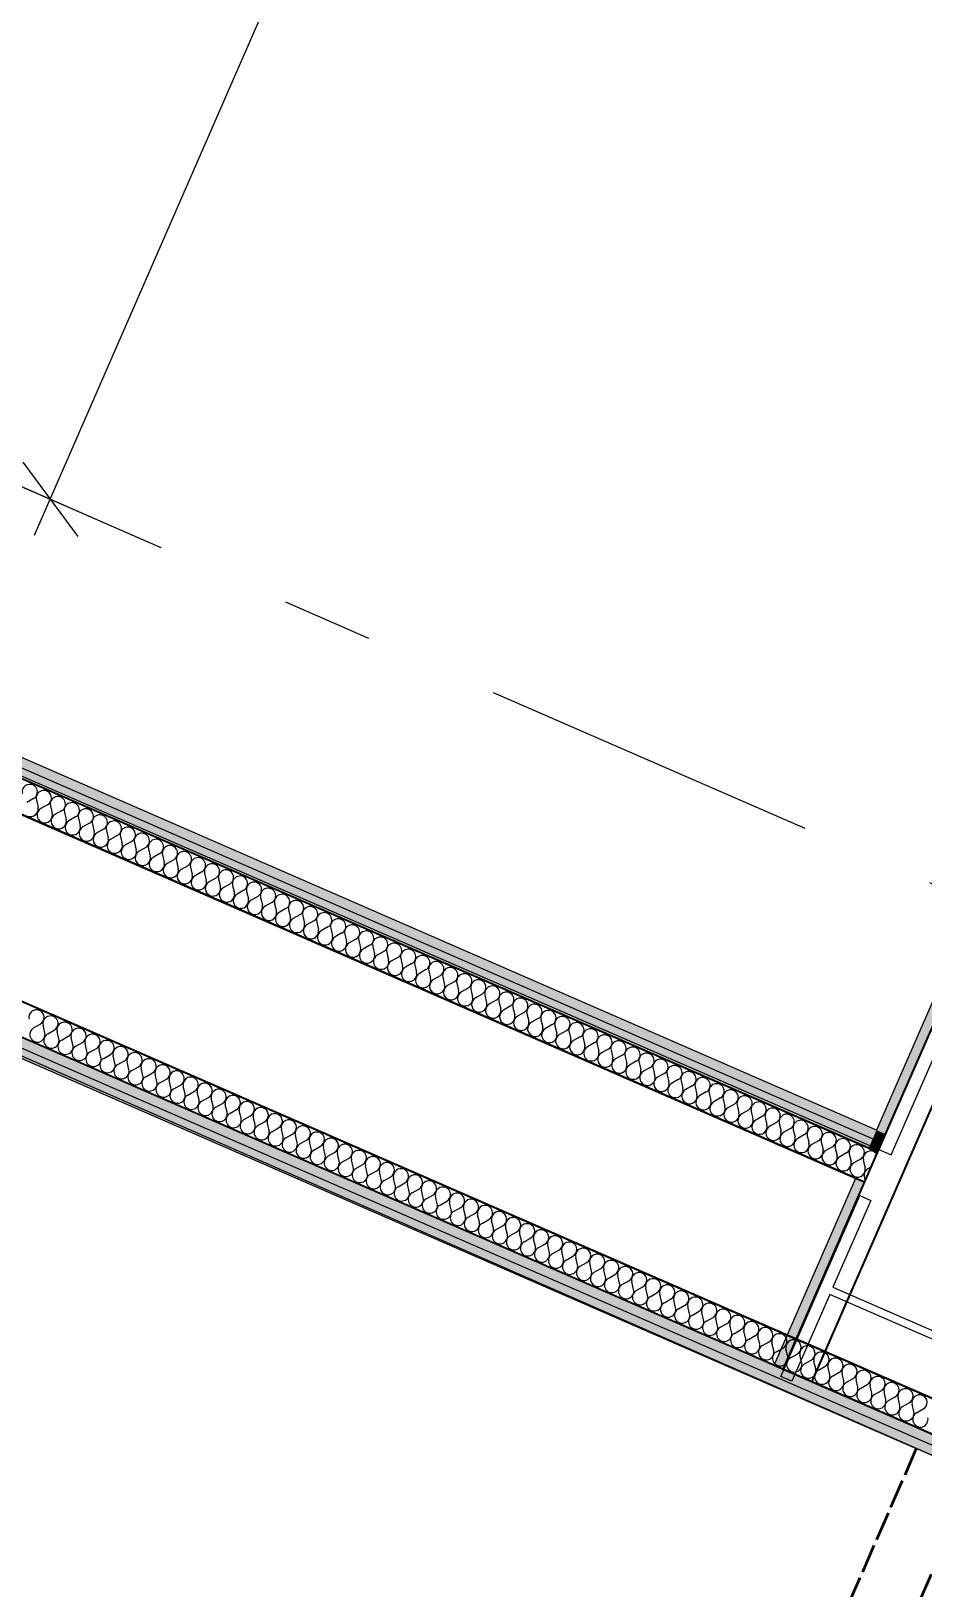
# Model space of a CAD drawing. Header units: millimetres. Extents: x -89663 to 74273, y -103666 to 18539.
# Drawn here: x -40015 to -38626, y -63149 to -60724 of the extents above; entities that cross this region are included whole.
import ezdxf
from ezdxf.enums import TextEntityAlignment as Align

# ---------------------------------------------------------------- set-up
doc = ezdxf.new("R2010")
doc.units = ezdxf.units.MM
doc.header["$MEASUREMENT"] = 0
doc.linetypes.add('Double Dashed', pattern=[1093.611073, 529.166651, -211.666656, 141.111112, -211.666656])
doc.linetypes.add('Hidden Line', pattern=[55, 45, -10])
for name, color, linetype in [('A-25-M_Wall_Int', 7, 'Continuous'), ('COLUMN.IFC Import', 7, 'Continuous'), ('New_A-05-M_Gross_Int_Circulation', 7, 'Continuous'), ('New_A-15-MG_Structural_Grid_Phase_2', 7, 'Continuous'), ('New_A-25-M_Wall_Int', 7, 'Continuous'), ('New_A-95-D_Dim_Grid.Dim', 7, 'Continuous')]:
    doc.layers.add(name, color=color, linetype=linetype)
for name, color, linetype, lineweight in [('A-25-M_Wall_Int_Pen_No__1', 7, 'Continuous', 13), ('A-25-M_Wall_Int_Pen_No__150', 7, 'Continuous', 0), ('A-25-M_Wall_Int_Pen_No__155', 5, 'Continuous', 35), ('COLUMN.IFC Import_Pen_No__2', 8, 'Continuous', 15), ('New_A-25-M_Wall_Int_Pen_No__1', 7, 'Continuous', 13), ('New_A-25-M_Wall_Int_Pen_No__150', 7, 'Continuous', 0), ('New_A-95-D_Dim_Grid.Dim_Pen_No__4', 7, 'Continuous', 20), ('New_ArchiCAD Zone Stamps_Pen_No__6', 7, 'Continuous', 35), ('New_ArchiCAD Zone Stamps_Pen_No__9', 7, 'Continuous', 13)]:
    doc.layers.add(name, color=color, linetype=linetype, lineweight=lineweight)
for name, color, linetype, lineweight, true_color in [('A-25-M_Wall_Int_Pen_No__107', 7, 'Continuous', 15, 0xa6a6a6), ('A-25-M_Wall_Int_Pen_No__81', 7, 'Continuous', 20, 0x6a6a6a), ('New_A-05-M_Gross_Int_Circulation_Pen_No__74', 7, 'Continuous', 20, 0x606060), ('New_A-15-MG_Structural_Grid_Phase_2_Pen_No__222', 7, 'Continuous', 13, 0x65af33), ('New_A-25-M_Wall_Int_Pen_No__107', 7, 'Continuous', 15, 0xa6a6a6), ('New_A-25-M_Wall_Int_Pen_No__81', 7, 'Continuous', 20, 0x6a6a6a)]:
    doc.layers.add(name, color=color, linetype=linetype, lineweight=lineweight, true_color=true_color)
doc.styles.add('GENERATED_STYLE_1', font='')
doc.styles.add('GENERATED_STYLE_3', font='')
doc.styles.add('GENERATED_STYLE_4', font='')
doc.styles.get('GENERATED_STYLE_1').set_extended_font_data('Arial', bold=True)
doc.styles.get('GENERATED_STYLE_3').set_extended_font_data('Arial')
doc.styles.get('GENERATED_STYLE_4').set_extended_font_data('Swis721 BT')
doc.dimstyles.new('GENERATED_STYLE__2', dxfattribs={"dimtxt": 300, "dimasz": 95, "dimexe": 0.18, "dimexo": 0, "dimgap": 0.09, "dimtad": 1, "dimdec": 0, "dimzin": 0, "dimdsep": 46, "dimtxsty": 'GENERATED_STYLE_4', "dimblk": 'ARROWHEAD_2', "dimblk1": 'ARROWHEAD_2', "dimblk2": 'ARROWHEAD_2', "dimcen": 0.09, "dimclrd": 7, "dimclre": 7, "dimclrt": 7, "dimadec": 0, "dimazin": 0, "dimtfac": 1, "dimtdec": 4, "dimtmove": 0, "dimatfit": 3, "dimfxl": 1, "dimtolj": 1, "dimtzin": 0, "dimarcsym": 0})

# ---------------------------------------------------------------- blocks, each defined once
blk = doc.blocks.new('catering seating and servery_INB 0113_1_1', base_point=(-33684.2, -45971.9))
at = {"layer": 'New_A-05-M_Gross_Int_Circulation_Pen_No__74', "linetype": 'Continuous'}
for p, q in [((-38675.3, -62474.9), (-32782.6, -48960.2)), ((-45020.5, -59708.2), (-38675.3, -62474.9))]:
    blk.add_line(p, q, dxfattribs=at)
at = {"layer": 'New_ArchiCAD Zone Stamps_Pen_No__6'}
for tag, height, style, p in [('ROOM_NAME', 250, 'GENERATED_STYLE_1', (-35356, -44046.5)), ('zoneNameLine2', 250, 'GENERATED_STYLE_1', (-35544.4, -44478.6)), ('ROOM_NUMBER', 200, 'GENERATED_STYLE_3', (-35732.8, -44899.3)), ('measuredAreaCode', 200, 'GENERATED_STYLE_3', (-35889.9, -45259.4)), ('DUMMY_649', 200, 'GENERATED_STYLE_3', (-35582.5, -45393.5)), ('DUMMY_650', 200, 'GENERATED_STYLE_3', (-34953.3, -45667.8)), ('DUMMY_651', 133.3, 'GENERATED_STYLE_3', (-34674, -45774.4))]:
    blk.add_attdef(tag, text='', height=height, rotation=336.4404, dxfattribs=dict(at, style=style)).set_placement(p, align=Align.TOP_LEFT)
blk = doc.blocks.new('Stair 07 _INB 0168_3_1', base_point=(-36902.6, -62923.5))
at = {"layer": 'New_A-05-M_Gross_Int_Circulation_Pen_No__74', "linetype": 'Continuous'}
blk.add_line((-38517.5, -62984.3), (-41614.5, -61625.3), dxfattribs=at)
at = {"layer": 'New_ArchiCAD Zone Stamps_Pen_No__9'}
for tag, height, style, p in [('ROOM_NAME', 250, 'GENERATED_STYLE_1', (-37168.1, -61611.3)), ('zoneNameLine2', 250, 'GENERATED_STYLE_1', (-37356.6, -62043.4)), ('ROOM_NUMBER', 200, 'GENERATED_STYLE_3', (-37545, -62464.1)), ('measuredAreaCode', 200, 'GENERATED_STYLE_3', (-37702, -62824.2)), ('DUMMY_649', 200, 'GENERATED_STYLE_3', (-37394.6, -62958.3)), ('DUMMY_650', 200, 'GENERATED_STYLE_3', (-36905.3, -63171.7)), ('DUMMY_651', 133.3, 'GENERATED_STYLE_3', (-36626, -63278.2))]:
    blk.add_attdef(tag, text='', height=height, rotation=336.4404, dxfattribs=dict(at, style=style)).set_placement(p, align=Align.TOP_LEFT)
blk = doc.blocks.new('*X506')
at = {"layer": 'New_A-25-M_Wall_Int_Pen_No__150', "linetype": 'Continuous'}
for p, q in [((-40010.8, -61919.8), (-40021.1, -61925.7)), ((-40006.4, -61921.7), (-40003.7, -61933.3)), ((-39989, -61929.3), (-39999.3, -61935.2)), ((-39984.6, -61931.2), (-39981.9, -61942.8)), ((-39967.1, -61938.8), (-39977.5, -61944.7)), ((-39962.8, -61940.7), (-39960, -61952.3)), ((-39945.3, -61948.4), (-39955.7, -61954.2)), ((-39940.9, -61950.3), (-39938.2, -61961.8)), ((-39923.5, -61957.9), (-39933.8, -61963.7)), ((-39919.1, -61959.8), (-39916.4, -61971.4)), ((-39901.7, -61967.4), (-39912, -61973.3)), ((-39897.3, -61969.3), (-39894.5, -61980.9)), ((-39879.8, -61976.9), (-39890.2, -61982.8)), ((-39875.5, -61978.8), (-39872.7, -61990.4)), ((-39858, -61986.4), (-39868.4, -61992.3)), ((-39853.6, -61988.3), (-39850.9, -61999.9)), ((-39836.2, -61995.9), (-39846.5, -62001.8)), ((-39831.8, -61997.8), (-39829.1, -62009.4)), ((-39814.4, -62005.4), (-39824.7, -62011.3)), ((-39810, -62007.3), (-39807.2, -62018.9)), ((-39792.5, -62015), (-39802.9, -62020.8)), ((-39788.2, -62016.9), (-39785.4, -62028.4)), ((-39770.7, -62024.5), (-39781.1, -62030.4)), ((-39766.3, -62026.4), (-39763.6, -62038)), ((-39748.9, -62034), (-39759.2, -62039.9)), ((-39744.5, -62035.9), (-39741.8, -62047.5)), ((-39727.1, -62043.5), (-39737.4, -62049.4)), ((-39722.7, -62045.4), (-39719.9, -62057)), ((-39705.2, -62053), (-39715.6, -62058.9)), ((-39700.9, -62054.9), (-39698.1, -62066.5)), ((-39683.4, -62062.5), (-39693.8, -62068.4)), ((-39679, -62064.4), (-39676.3, -62076)), ((-39661.6, -62072.1), (-39671.9, -62077.9)), ((-39657.2, -62074), (-39654.5, -62085.5)), ((-39639.8, -62081.6), (-39650.1, -62087.4)), ((-39635.4, -62083.5), (-39632.6, -62095.1)), ((-39617.9, -62091.1), (-39628.3, -62097)), ((-39613.6, -62093), (-39610.8, -62104.6)), ((-39596.1, -62100.6), (-39606.5, -62106.5)), ((-39591.7, -62102.5), (-39589, -62114.1)), ((-39574.3, -62110.1), (-39584.6, -62116)), ((-39569.9, -62112), (-39567.2, -62123.6)), ((-39552.4, -62119.6), (-39562.8, -62125.5)), ((-39548.1, -62121.5), (-39545.3, -62133.1)), ((-39530.6, -62129.1), (-39541, -62135)), ((-39526.3, -62131), (-39523.5, -62142.6)), ((-39508.8, -62138.7), (-39519.2, -62144.5)), ((-39504.4, -62140.6), (-39501.7, -62152.1)), ((-39487, -62148.2), (-39497.3, -62154.1)), ((-39482.6, -62150.1), (-39479.9, -62161.7)), ((-39465.1, -62157.7), (-39475.5, -62163.6)), ((-39460.8, -62159.6), (-39458, -62171.2)), ((-39443.3, -62167.2), (-39453.7, -62173.1)), ((-39439, -62169.1), (-39436.2, -62180.7)), ((-39421.5, -62176.7), (-39431.8, -62182.6)), ((-39417.1, -62178.6), (-39414.4, -62190.2)), ((-39399.7, -62186.2), (-39410, -62192.1)), ((-39395.3, -62188.1), (-39392.6, -62199.7)), ((-39377.8, -62195.8), (-39388.2, -62201.6)), ((-39373.5, -62197.7), (-39370.7, -62209.2)), ((-39356, -62205.3), (-39366.4, -62211.1)), ((-39351.7, -62207.2), (-39348.9, -62218.8)), ((-39334.2, -62214.8), (-39344.5, -62220.7)), ((-39329.8, -62216.7), (-39327.1, -62228.3)), ((-39312.4, -62224.3), (-39322.7, -62230.2)), ((-39308, -62226.2), (-39305.3, -62237.8)), ((-39290.5, -62233.8), (-39300.9, -62239.7)), ((-39286.2, -62235.7), (-39283.4, -62247.3)), ((-39268.7, -62243.3), (-39279.1, -62249.2)), ((-39264.4, -62245.2), (-39261.6, -62256.8)), ((-39246.9, -62252.8), (-39257.2, -62258.7)), ((-39242.5, -62254.7), (-39239.8, -62266.3)), ((-39225.1, -62262.4), (-39235.4, -62268.2)), ((-39220.7, -62264.3), (-39218, -62275.8)), ((-39203.2, -62271.9), (-39213.6, -62277.7)), ((-39198.9, -62273.8), (-39196.1, -62285.4)), ((-39181.4, -62281.4), (-39191.8, -62287.3)), ((-39177, -62283.3), (-39174.3, -62294.9)), ((-39159.6, -62290.9), (-39169.9, -62296.8)), ((-39155.2, -62292.8), (-39152.5, -62304.4)), ((-39137.8, -62300.4), (-39148.1, -62306.3)), ((-39133.4, -62302.3), (-39130.7, -62313.9)), ((-39115.9, -62309.9), (-39126.3, -62315.8)), ((-39111.6, -62311.8), (-39108.8, -62323.4)), ((-39094.1, -62319.5), (-39104.5, -62325.3)), ((-39089.7, -62321.4), (-39087, -62332.9)), ((-39072.3, -62329), (-39082.6, -62334.8)), ((-39067.9, -62330.9), (-39065.2, -62342.5)), ((-39050.5, -62338.5), (-39060.8, -62344.4)), ((-39046.1, -62340.4), (-39043.4, -62352)), ((-39028.6, -62348), (-39039, -62353.9)), ((-39024.3, -62349.9), (-39021.5, -62361.5)), ((-39006.8, -62357.5), (-39017.2, -62363.4)), ((-39002.4, -62359.4), (-38999.7, -62371)), ((-38985, -62367), (-38995.3, -62372.9)), ((-38980.6, -62368.9), (-38977.9, -62380.5)), ((-38963.2, -62376.5), (-38973.5, -62382.4)), ((-38958.8, -62378.4), (-38956.1, -62390)), ((-38941.3, -62386.1), (-38951.7, -62391.9)), ((-38937, -62388), (-38934.2, -62399.5)), ((-38919.5, -62395.6), (-38929.9, -62401.4)), ((-38915.1, -62397.5), (-38912.4, -62409.1)), ((-38897.7, -62405.1), (-38908, -62411)), ((-38893.3, -62407), (-38890.6, -62418.6)), ((-38875.9, -62414.6), (-38886.2, -62420.5)), ((-38871.5, -62416.5), (-38868.8, -62428.1)), ((-38854, -62424.1), (-38864.4, -62430)), ((-38849.7, -62426), (-38846.9, -62437.6)), ((-38832.2, -62433.6), (-38842.6, -62439.5)), ((-38827.8, -62435.5), (-38825.1, -62447.1)), ((-38810.4, -62443.1), (-38820.7, -62449)), ((-38806, -62445.1), (-38803.3, -62456.6)), ((-38788.6, -62452.7), (-38798.9, -62458.5)), ((-38784.2, -62454.6), (-38781.4, -62466.2)), ((-38766.7, -62462.2), (-38777.1, -62468.1)), ((-38762.4, -62464.1), (-38759.6, -62475.7)), ((-38744.9, -62471.7), (-38755.3, -62477.6)), ((-38740.5, -62473.6), (-38737.8, -62485.2)), ((-38723.1, -62481.2), (-38733.4, -62487.1)), ((-38718.7, -62483.1), (-38718.7, -62483.2))]:
    blk.add_line(p, q, dxfattribs=at)
for centre, start, end in [((-40016.7, -61909.5), 299.5743, 193.3141), ((-39994.8, -61919), 299.5743, 193.3141), ((-39973, -61928.5), 299.5743, 193.3141), ((-39951.2, -61938), 299.5743, 193.3141), ((-40015.3, -61936), 246.4442, 13.3141), ((-39993.4, -61945.6), 119.5743, 246.4442), ((-39993.4, -61945.6), 246.4442, 13.3141), ((-39971.6, -61955.1), 119.5743, 246.4442), ((-39971.6, -61955.1), 246.4442, 13.3141), ((-39929.4, -61947.5), 299.5743, 193.3141), ((-39907.5, -61957), 299.5743, 193.3141), ((-39949.8, -61964.6), 119.5743, 246.4442), ((-39949.8, -61964.6), 246.4442, 13.3141), ((-39928, -61974.1), 119.5743, 246.4442), ((-39928, -61974.1), 246.4442, 13.3141), ((-39906.1, -61983.6), 119.5743, 246.4442), ((-39885.7, -61966.5), 299.5743, 193.3141), ((-39863.9, -61976.1), 299.5743, 193.3141), ((-39842.1, -61985.6), 299.5743, 193.3141), ((-39906.1, -61983.6), 246.4442, 13.3141), ((-39884.3, -61993.1), 119.5743, 246.4442), ((-39884.3, -61993.1), 246.4442, 13.3141), ((-39862.5, -62002.6), 119.5743, 246.4442), ((-39862.5, -62002.6), 246.4442, 13.3141), ((-39820.2, -61995.1), 299.5743, 193.3141), ((-39798.4, -62004.6), 299.5743, 193.3141), ((-39840.7, -62012.2), 119.5743, 246.4442), ((-39840.7, -62012.2), 246.4442, 13.3141), ((-39818.8, -62021.7), 119.5743, 246.4442), ((-39818.8, -62021.7), 246.4442, 13.3141), ((-39797, -62031.2), 119.5743, 246.4442), ((-39776.6, -62014.1), 299.5743, 193.3141), ((-39754.8, -62023.6), 299.5743, 193.3141), ((-39732.9, -62033.2), 299.5743, 193.3141), ((-39797, -62031.2), 246.4442, 13.3141), ((-39775.2, -62040.7), 119.5743, 246.4442), ((-39775.2, -62040.7), 246.4442, 13.3141), ((-39753.4, -62050.2), 119.5743, 246.4442), ((-39753.4, -62050.2), 246.4442, 13.3141), ((-39731.5, -62059.7), 119.5743, 246.4442), ((-39711.1, -62042.7), 299.5743, 193.3141), ((-39689.3, -62052.2), 299.5743, 193.3141), ((-39731.5, -62059.7), 246.4442, 13.3141), ((-39709.7, -62069.3), 119.5743, 246.4442), ((-39709.7, -62069.3), 246.4442, 13.3141), ((-39687.9, -62078.8), 119.5743, 246.4442), ((-39667.5, -62061.7), 299.5743, 193.3141), ((-39645.6, -62071.2), 299.5743, 193.3141), ((-39623.8, -62080.7), 299.5743, 193.3141), ((-39687.9, -62078.8), 246.4442, 13.3141), ((-39666.1, -62088.3), 119.5743, 246.4442), ((-39666.1, -62088.3), 246.4442, 13.3141), ((-39644.2, -62097.8), 119.5743, 246.4442), ((-39644.2, -62097.8), 246.4442, 13.3141), ((-39622.4, -62107.3), 119.5743, 246.4442), ((-39602, -62090.2), 299.5743, 193.3141), ((-39580.1, -62099.8), 299.5743, 193.3141), ((-39558.3, -62109.3), 299.5743, 193.3141), ((-39622.4, -62107.3), 246.4442, 13.3141), ((-39600.6, -62116.8), 119.5743, 246.4442), ((-39600.6, -62116.8), 246.4442, 13.3141), ((-39578.8, -62126.3), 119.5743, 246.4442), ((-39536.5, -62118.8), 299.5743, 193.3141), ((-39514.7, -62128.3), 299.5743, 193.3141), ((-39578.8, -62126.3), 246.4442, 13.3141), ((-39556.9, -62135.9), 119.5743, 246.4442), ((-39556.9, -62135.9), 246.4442, 13.3141), ((-39535.1, -62145.4), 119.5743, 246.4442), ((-39535.1, -62145.4), 246.4442, 13.3141), ((-39513.3, -62154.9), 119.5743, 246.4442), ((-39492.8, -62137.8), 299.5743, 193.3141), ((-39471, -62147.3), 299.5743, 193.3141), ((-39449.2, -62156.9), 299.5743, 193.3141), ((-39513.3, -62154.9), 246.4442, 13.3141), ((-39491.5, -62164.4), 119.5743, 246.4442), ((-39491.5, -62164.4), 246.4442, 13.3141), ((-39469.6, -62173.9), 119.5743, 246.4442), ((-39427.4, -62166.4), 299.5743, 193.3141), ((-39405.5, -62175.9), 299.5743, 193.3141), ((-39469.6, -62173.9), 246.4442, 13.3141), ((-39447.8, -62183.4), 119.5743, 246.4442), ((-39447.8, -62183.4), 246.4442, 13.3141), ((-39426, -62193), 119.5743, 246.4442), ((-39426, -62193), 246.4442, 13.3141), ((-39404.1, -62202.5), 119.5743, 246.4442), ((-39383.7, -62185.4), 299.5743, 193.3141), ((-39361.9, -62194.9), 299.5743, 193.3141), ((-39340.1, -62204.4), 299.5743, 193.3141), ((-39404.1, -62202.5), 246.4442, 13.3141), ((-39382.3, -62212), 119.5743, 246.4442), ((-39382.3, -62212), 246.4442, 13.3141), ((-39360.5, -62221.5), 119.5743, 246.4442), ((-39360.5, -62221.5), 246.4442, 13.3141), ((-39318.2, -62213.9), 299.5743, 193.3141), ((-39296.4, -62223.5), 299.5743, 193.3141), ((-39338.7, -62231), 119.5743, 246.4442), ((-39338.7, -62231), 246.4442, 13.3141), ((-39316.8, -62240.5), 119.5743, 246.4442), ((-39316.8, -62240.5), 246.4442, 13.3141), ((-39295, -62250), 119.5743, 246.4442), ((-39274.6, -62233), 299.5743, 193.3141), ((-39252.8, -62242.5), 299.5743, 193.3141), ((-39230.9, -62252), 299.5743, 193.3141), ((-39295, -62250), 246.4442, 13.3141), ((-39273.2, -62259.6), 119.5743, 246.4442), ((-39273.2, -62259.6), 246.4442, 13.3141), ((-39251.4, -62269.1), 119.5743, 246.4442), ((-39251.4, -62269.1), 246.4442, 13.3141), ((-39209.1, -62261.5), 299.5743, 193.3141), ((-39187.3, -62271), 299.5743, 193.3141), ((-39229.5, -62278.6), 119.5743, 246.4442), ((-39229.5, -62278.6), 246.4442, 13.3141), ((-39207.7, -62288.1), 119.5743, 246.4442), ((-39207.7, -62288.1), 246.4442, 13.3141), ((-39185.9, -62297.6), 119.5743, 246.4442), ((-39165.5, -62280.6), 299.5743, 193.3141), ((-39143.6, -62290.1), 299.5743, 193.3141), ((-39121.8, -62299.6), 299.5743, 193.3141), ((-39185.9, -62297.6), 246.4442, 13.3141), ((-39164.1, -62307.1), 119.5743, 246.4442), ((-39164.1, -62307.1), 246.4442, 13.3141), ((-39142.2, -62316.6), 119.5743, 246.4442), ((-39142.2, -62316.6), 246.4442, 13.3141), ((-39120.4, -62326.2), 119.5743, 246.4442), ((-39100, -62309.1), 299.5743, 193.3141), ((-39078.2, -62318.6), 299.5743, 193.3141), ((-39056.3, -62328.1), 299.5743, 193.3141), ((-39120.4, -62326.2), 246.4442, 13.3141), ((-39098.6, -62335.7), 119.5743, 246.4442), ((-39098.6, -62335.7), 246.4442, 13.3141), ((-39076.8, -62345.2), 119.5743, 246.4442), ((-39034.5, -62337.6), 299.5743, 193.3141), ((-39012.7, -62347.2), 299.5743, 193.3141), ((-39076.8, -62345.2), 246.4442, 13.3141), ((-39054.9, -62354.7), 119.5743, 246.4442), ((-39054.9, -62354.7), 246.4442, 13.3141), ((-39033.1, -62364.2), 119.5743, 246.4442), ((-39033.1, -62364.2), 246.4442, 13.3141), ((-39011.3, -62373.7), 119.5743, 246.4442), ((-38990.9, -62356.7), 299.5743, 193.3141), ((-38969, -62366.2), 299.5743, 193.3141), ((-38947.2, -62375.7), 299.5743, 193.3141), ((-39011.3, -62373.7), 246.4442, 13.3141), ((-38989.5, -62383.3), 119.5743, 246.4442), ((-38989.5, -62383.3), 246.4442, 13.3141), ((-38967.6, -62392.8), 119.5743, 246.4442), ((-38925.4, -62385.2), 299.5743, 193.3141), ((-38903.6, -62394.7), 299.5743, 193.3141), ((-38967.6, -62392.8), 246.4442, 13.3141), ((-38945.8, -62402.3), 119.5743, 246.4442), ((-38945.8, -62402.3), 246.4442, 13.3141), ((-38924, -62411.8), 119.5743, 246.4442), ((-38924, -62411.8), 246.4442, 13.3141), ((-38902.2, -62421.3), 119.5743, 246.4442), ((-38881.7, -62404.2), 299.5743, 193.3141), ((-38859.9, -62413.8), 299.5743, 193.3141), ((-38838.1, -62423.3), 299.5743, 193.3141), ((-38902.2, -62421.3), 246.4442, 13.3141), ((-38880.3, -62430.8), 119.5743, 246.4442), ((-38880.3, -62430.8), 246.4442, 13.3141), ((-38858.5, -62440.3), 119.5743, 246.4442), ((-38858.5, -62440.3), 246.4442, 13.3141), ((-38816.3, -62432.8), 299.5743, 193.3141), ((-38794.4, -62442.3), 299.5743, 193.3141), ((-38836.7, -62449.9), 119.5743, 246.4442), ((-38836.7, -62449.9), 246.4442, 13.3141), ((-38814.9, -62459.4), 119.5743, 246.4442), ((-38814.9, -62459.4), 246.4442, 13.3141), ((-38793, -62468.9), 119.5743, 246.4442), ((-38772.6, -62451.8), 299.5743, 193.3141), ((-38750.8, -62461.3), 299.5743, 193.3141), ((-38729, -62470.9), 299.5743, 193.3141), ((-38793, -62468.9), 246.4442, 13.3141), ((-38771.2, -62478.4), 119.5743, 246.4442), ((-38771.2, -62478.4), 246.4442, 13.3141), ((-38749.4, -62487.9), 119.5743, 246.4442), ((-38749.4, -62487.9), 246.4442, 13.3141), ((-38707.1, -62480.4), 119.3723, 193.3141), ((-38727.6, -62497.4), 119.5743, 246.4442), ((-38727.6, -62497.4), 246.4442, 258.0914)]:
    blk.add_arc(centre, 11.9, start, end, dxfattribs=at)
blk = doc.blocks.new('Wall_114_1', base_point=(-38372.8, -62578))
at = {"layer": 'New_A-25-M_Wall_Int_Pen_No__107', "linetype": 'Continuous'}
for points in [[(-42467, -60825.8), (-38710.2, -62463.7), (-38704.2, -62449.9), (-42461, -60812)], [(-42455.1, -60798.3), (-42461, -60812), (-38704.2, -62449.9), (-38698.2, -62436.2)]]:
    blk.add_hatch(color=256, dxfattribs=at).paths.add_polyline_path(points)
at = {"layer": 'New_A-25-M_Wall_Int_Pen_No__81', "linetype": 'Continuous', "lineweight": 0, "true_color": 0x353535}
for points in [[(-42467.4, -60826.7), (-38710.6, -62464.6), (-38710.2, -62463.7), (-42467, -60825.8)], [(-42487.4, -60872.5), (-42487.8, -60873.4), (-38731, -62511.3), (-38730.6, -62510.4)]]:
    blk.add_hatch(color=250, dxfattribs=at).paths.add_polyline_path(points)
at = {"layer": 'New_A-25-M_Wall_Int_Pen_No__1', "linetype": 'Continuous'}
for p, q in [((-38704.2, -62449.9), (-42461, -60812)), ((-38710.6, -62464.6), (-42467.4, -60826.7)), ((-38710.2, -62463.7), (-42467, -60825.8)), ((-38730.6, -62510.4), (-42487.4, -60872.5))]:
    blk.add_line(p, q, dxfattribs=at)
at = {"layer": 'New_A-25-M_Wall_Int_Pen_No__1', "linetype": 'Continuous', "flags": 128}
for points in [[(-38698.2, -62436.2), (-42455.1, -60798.3)], [(-42487.8, -60873.4), (-38731, -62511.3)]]:
    blk.add_lwpolyline(points, dxfattribs=at)
at = {"layer": 'New_A-25-M_Wall_Int', "color": 250, "lineweight": 50, "true_color": 0x2a2a2a}
blk.add_blockref('*X506', (0, 0), dxfattribs=at)
blk = doc.blocks.new('*X609')
at = {"layer": 'A-25-M_Wall_Int_Pen_No__150', "linetype": 'Continuous'}
for p, q in [((-40010.7, -62276.9), (-40000.3, -62271)), ((-39993.2, -62284.5), (-39995.9, -62272.9)), ((-39988.8, -62286.4), (-39978.5, -62280.5)), ((-39971.4, -62294), (-39974.1, -62282.4)), ((-39967, -62295.9), (-39956.7, -62290)), ((-39949.5, -62303.5), (-39952.3, -62291.9)), ((-39945.2, -62305.4), (-39934.8, -62299.5)), ((-39927.7, -62313), (-39930.5, -62301.4)), ((-39923.4, -62314.9), (-39913, -62309.1)), ((-39905.9, -62322.6), (-39908.6, -62311)), ((-39901.5, -62324.5), (-39891.2, -62318.6)), ((-39884.1, -62332.1), (-39886.8, -62320.5)), ((-39879.7, -62334), (-39869.4, -62328.1)), ((-39862.2, -62341.6), (-39865, -62330)), ((-39857.9, -62343.5), (-39847.5, -62337.6)), ((-39840.4, -62351.1), (-39843.2, -62339.5)), ((-39836.1, -62353), (-39825.7, -62347.1)), ((-39818.6, -62360.6), (-39821.3, -62349)), ((-39814.2, -62362.5), (-39803.9, -62356.6)), ((-39796.8, -62370.1), (-39799.5, -62358.5)), ((-39792.4, -62372), (-39782.1, -62366.2)), ((-39774.9, -62379.7), (-39777.7, -62368.1)), ((-39770.6, -62381.6), (-39760.2, -62375.7)), ((-39753.1, -62389.2), (-39755.9, -62377.6)), ((-39748.8, -62391.1), (-39738.4, -62385.2)), ((-39731.3, -62398.7), (-39734, -62387.1)), ((-39726.9, -62400.6), (-39716.6, -62394.7)), ((-39709.5, -62408.2), (-39712.2, -62396.6)), ((-39705.1, -62410.1), (-39694.8, -62404.2)), ((-39687.6, -62417.7), (-39690.4, -62406.1)), ((-39683.3, -62419.6), (-39672.9, -62413.7)), ((-39665.8, -62427.2), (-39668.6, -62415.7)), ((-39661.5, -62429.1), (-39651.1, -62423.3)), ((-39644, -62436.8), (-39646.7, -62425.2)), ((-39639.6, -62438.7), (-39629.3, -62432.8)), ((-39622.2, -62446.3), (-39624.9, -62434.7)), ((-39617.8, -62448.2), (-39607.5, -62442.3)), ((-39600.3, -62455.8), (-39603.1, -62444.2)), ((-39596, -62457.7), (-39585.6, -62451.8)), ((-39578.5, -62465.3), (-39581.3, -62453.7)), ((-39574.2, -62467.2), (-39563.8, -62461.3)), ((-39556.7, -62474.8), (-39559.4, -62463.2)), ((-39552.3, -62476.7), (-39542, -62470.8)), ((-39534.9, -62484.3), (-39537.6, -62472.8)), ((-39530.5, -62486.2), (-39520.2, -62480.4)), ((-39513, -62493.9), (-39515.8, -62482.3)), ((-39508.7, -62495.8), (-39498.3, -62489.9)), ((-39491.2, -62503.4), (-39494, -62491.8)), ((-39486.9, -62505.3), (-39476.5, -62499.4)), ((-39469.4, -62512.9), (-39472.1, -62501.3)), ((-39465, -62514.8), (-39454.7, -62508.9)), ((-39447.6, -62522.4), (-39450.3, -62510.8)), ((-39443.2, -62524.3), (-39432.9, -62518.4)), ((-39425.7, -62531.9), (-39428.5, -62520.3)), ((-39421.4, -62533.8), (-39411, -62527.9)), ((-39403.9, -62541.4), (-39406.7, -62529.9)), ((-39399.6, -62543.3), (-39389.2, -62537.5)), ((-39382.1, -62551), (-39384.8, -62539.4)), ((-39377.7, -62552.9), (-39367.4, -62547)), ((-39360.3, -62560.5), (-39363, -62548.9)), ((-39355.9, -62562.4), (-39345.6, -62556.5)), ((-39338.4, -62570), (-39341.2, -62558.4)), ((-39334.1, -62571.9), (-39323.7, -62566)), ((-39316.6, -62579.5), (-39319.4, -62567.9)), ((-39312.3, -62581.4), (-39301.9, -62575.5)), ((-39294.8, -62589), (-39297.5, -62577.4)), ((-39290.4, -62590.9), (-39280.1, -62585)), ((-39273, -62598.5), (-39275.7, -62587)), ((-39268.6, -62600.4), (-39258.3, -62594.6)), ((-39251.1, -62608.1), (-39253.9, -62596.5)), ((-39246.8, -62610), (-39236.4, -62604.1)), ((-39229.3, -62617.6), (-39232.1, -62606)), ((-39225, -62619.5), (-39214.6, -62613.6)), ((-39207.5, -62627.1), (-39210.2, -62615.5)), ((-39203.1, -62629), (-39192.8, -62623.1)), ((-39185.7, -62636.6), (-39188.4, -62625)), ((-39181.3, -62638.5), (-39171, -62632.6)), ((-39163.8, -62646.1), (-39166.6, -62634.5)), ((-39159.5, -62648), (-39149.1, -62642.1)), ((-39142, -62655.6), (-39144.8, -62644.1)), ((-39137.7, -62657.5), (-39127.3, -62651.7)), ((-39120.2, -62665.2), (-39122.9, -62653.6)), ((-39115.8, -62667.1), (-39105.5, -62661.2)), ((-39098.4, -62674.7), (-39101.1, -62663.1)), ((-39094, -62676.6), (-39083.7, -62670.7)), ((-39076.5, -62684.2), (-39079.3, -62672.6)), ((-39072.2, -62686.1), (-39061.8, -62680.2)), ((-39054.7, -62693.7), (-39057.5, -62682.1)), ((-39050.4, -62695.6), (-39040, -62689.7)), ((-39032.9, -62703.2), (-39035.6, -62691.6)), ((-39028.5, -62705.1), (-39018.2, -62699.2)), ((-39011.1, -62712.7), (-39013.8, -62701.2)), ((-39006.7, -62714.6), (-38996.4, -62708.8)), ((-38989.2, -62722.3), (-38992, -62710.7)), ((-38984.9, -62724.2), (-38974.5, -62718.3)), ((-38967.4, -62731.8), (-38970.2, -62720.2)), ((-38963.1, -62733.7), (-38952.7, -62727.8)), ((-38945.6, -62741.3), (-38948.3, -62729.7)), ((-38941.2, -62743.2), (-38930.9, -62737.3)), ((-38923.8, -62750.8), (-38926.5, -62739.2)), ((-38919.4, -62752.7), (-38909.1, -62746.8)), ((-38902, -62760.3), (-38904.7, -62748.7)), ((-38897.6, -62762.2), (-38887.2, -62756.3)), ((-38880.1, -62769.8), (-38882.9, -62758.3)), ((-38875.8, -62771.7), (-38865.4, -62765.9)), ((-38858.3, -62779.4), (-38861, -62767.8)), ((-38853.9, -62781.3), (-38843.6, -62775.4)), ((-38836.5, -62788.9), (-38839.2, -62777.3)), ((-38832.1, -62790.8), (-38821.8, -62784.9)), ((-38814.7, -62798.4), (-38817.4, -62786.8)), ((-38810.3, -62800.3), (-38799.9, -62794.4)), ((-38792.8, -62807.9), (-38795.6, -62796.3)), ((-38788.5, -62809.8), (-38778.1, -62803.9)), ((-38771, -62817.4), (-38773.7, -62805.8)), ((-38766.6, -62819.3), (-38756.3, -62813.4)), ((-38749.2, -62826.9), (-38751.9, -62815.4)), ((-38744.8, -62828.8), (-38734.5, -62823)), ((-38727.4, -62836.5), (-38730.1, -62824.9)), ((-38723, -62838.4), (-38712.6, -62832.5)), ((-38705.5, -62846), (-38708.3, -62834.4)), ((-38701.2, -62847.9), (-38690.8, -62842)), ((-38683.7, -62855.5), (-38686.4, -62843.9)), ((-38679.3, -62857.4), (-38669, -62851.5)), ((-38661.9, -62865), (-38664.6, -62853.4)), ((-38657.5, -62866.9), (-38647.2, -62861)), ((-38640.1, -62874.5), (-38642.8, -62862.9)), ((-38635.7, -62876.4), (-38625.3, -62870.5))]:
    blk.add_line(p, q, dxfattribs=at)
for centre, start, end in [((-40006.2, -62260.6), 66.4404, 193.3103), ((-40006.2, -62260.6), 299.5705, 66.4404), ((-39984.4, -62270.2), 66.4404, 193.3103), ((-39984.4, -62270.2), 299.5705, 66.4404), ((-39962.5, -62279.7), 66.4404, 193.3103), ((-40004.8, -62287.2), 119.5705, 13.3103), ((-39983, -62296.7), 119.5705, 13.3103), ((-39962.5, -62279.7), 299.5705, 66.4404), ((-39940.7, -62289.2), 66.4404, 193.3103), ((-39940.7, -62289.2), 299.5705, 66.4404), ((-39918.9, -62298.7), 66.4404, 193.3103), ((-39918.9, -62298.7), 299.5705, 66.4404), ((-39961.1, -62306.3), 119.5705, 13.3103), ((-39939.3, -62315.8), 119.5705, 13.3103), ((-39917.5, -62325.3), 119.5705, 13.3103), ((-39897.1, -62308.2), 66.4404, 193.3103), ((-39897.1, -62308.2), 299.5705, 66.4404), ((-39875.2, -62317.7), 66.4404, 193.3103), ((-39875.2, -62317.7), 299.5705, 66.4404), ((-39853.4, -62327.3), 66.4404, 193.3103), ((-39853.4, -62327.3), 299.5705, 66.4404), ((-39895.7, -62334.8), 119.5705, 13.3103), ((-39873.8, -62344.3), 119.5705, 13.3103), ((-39831.6, -62336.8), 66.4404, 193.3103), ((-39831.6, -62336.8), 299.5705, 66.4404), ((-39809.8, -62346.3), 66.4404, 193.3103), ((-39809.8, -62346.3), 299.5705, 66.4404), ((-39852, -62353.8), 119.5705, 13.3103), ((-39830.2, -62363.4), 119.5705, 13.3103), ((-39808.4, -62372.9), 119.5705, 13.3103), ((-39787.9, -62355.8), 66.4404, 193.3103), ((-39787.9, -62355.8), 299.5705, 66.4404), ((-39766.1, -62365.3), 66.4404, 193.3103), ((-39766.1, -62365.3), 299.5705, 66.4404), ((-39744.3, -62374.8), 66.4404, 193.3103), ((-39744.3, -62374.8), 299.5705, 66.4404), ((-39786.5, -62382.4), 119.5705, 13.3103), ((-39764.7, -62391.9), 119.5705, 13.3103), ((-39722.5, -62384.4), 66.4404, 193.3103), ((-39722.5, -62384.4), 299.5705, 66.4404), ((-39700.6, -62393.9), 66.4404, 193.3103), ((-39700.6, -62393.9), 299.5705, 66.4404), ((-39742.9, -62401.4), 119.5705, 13.3103), ((-39721.1, -62410.9), 119.5705, 13.3103), ((-39699.2, -62420.5), 119.5705, 13.3103), ((-39678.8, -62403.4), 66.4404, 193.3103), ((-39678.8, -62403.4), 299.5705, 66.4404), ((-39657, -62412.9), 66.4404, 193.3103), ((-39657, -62412.9), 299.5705, 66.4404), ((-39635.2, -62422.4), 66.4404, 193.3103), ((-39635.2, -62422.4), 299.5705, 66.4404), ((-39677.4, -62430), 119.5705, 13.3103), ((-39655.6, -62439.5), 119.5705, 13.3103), ((-39613.3, -62431.9), 66.4404, 193.3103), ((-39613.3, -62431.9), 299.5705, 66.4404), ((-39591.5, -62441.5), 66.4404, 193.3103), ((-39591.5, -62441.5), 299.5705, 66.4404), ((-39633.8, -62449), 119.5705, 13.3103), ((-39611.9, -62458.5), 119.5705, 13.3103), ((-39590.1, -62468), 119.5705, 13.3103), ((-39569.7, -62451), 66.4404, 193.3103), ((-39569.7, -62451), 299.5705, 66.4404), ((-39547.9, -62460.5), 66.4404, 193.3103), ((-39547.9, -62460.5), 299.5705, 66.4404), ((-39526, -62470), 66.4404, 193.3103), ((-39526, -62470), 299.5705, 66.4404), ((-39568.3, -62477.6), 119.5705, 13.3103), ((-39546.5, -62487.1), 119.5705, 13.3103), ((-39504.2, -62479.5), 66.4404, 193.3103), ((-39504.2, -62479.5), 299.5705, 66.4404), ((-39482.4, -62489), 66.4404, 193.3103), ((-39482.4, -62489), 299.5705, 66.4404), ((-39524.6, -62496.6), 119.5705, 13.3103), ((-39502.8, -62506.1), 119.5705, 13.3103), ((-39481, -62515.6), 119.5705, 13.3103), ((-39460.6, -62498.6), 66.4404, 193.3103), ((-39460.6, -62498.6), 299.5705, 66.4404), ((-39438.7, -62508.1), 66.4404, 193.3103), ((-39438.7, -62508.1), 299.5705, 66.4404), ((-39416.9, -62517.6), 66.4404, 193.3103), ((-39416.9, -62517.6), 299.5705, 66.4404), ((-39459.2, -62525.1), 119.5705, 13.3103), ((-39437.3, -62534.7), 119.5705, 13.3103), ((-39415.5, -62544.2), 119.5705, 13.3103), ((-39395.1, -62527.1), 66.4404, 193.3103), ((-39395.1, -62527.1), 299.5705, 66.4404), ((-39373.3, -62536.6), 66.4404, 193.3103), ((-39373.3, -62536.6), 299.5705, 66.4404), ((-39351.4, -62546.1), 66.4404, 193.3103), ((-39393.7, -62553.7), 119.5705, 13.3103), ((-39371.9, -62563.2), 119.5705, 13.3103), ((-39351.4, -62546.1), 299.5705, 66.4404), ((-39329.6, -62555.7), 66.4404, 193.3103), ((-39329.6, -62555.7), 299.5705, 66.4404), ((-39307.8, -62565.2), 66.4404, 193.3103), ((-39307.8, -62565.2), 299.5705, 66.4404), ((-39350, -62572.7), 119.5705, 13.3103), ((-39328.2, -62582.2), 119.5705, 13.3103), ((-39306.4, -62591.8), 119.5705, 13.3103), ((-39286, -62574.7), 66.4404, 193.3103), ((-39286, -62574.7), 299.5705, 66.4404), ((-39264.1, -62584.2), 66.4404, 193.3103), ((-39264.1, -62584.2), 299.5705, 66.4404), ((-39242.3, -62593.7), 66.4404, 193.3103), ((-39242.3, -62593.7), 299.5705, 66.4404), ((-39284.6, -62601.3), 119.5705, 13.3103), ((-39262.7, -62610.8), 119.5705, 13.3103), ((-39220.5, -62603.2), 66.4404, 193.3103), ((-39220.5, -62603.2), 299.5705, 66.4404), ((-39198.7, -62612.8), 66.4404, 193.3103), ((-39198.7, -62612.8), 299.5705, 66.4404), ((-39240.9, -62620.3), 119.5705, 13.3103), ((-39219.1, -62629.8), 119.5705, 13.3103), ((-39197.3, -62639.3), 119.5705, 13.3103), ((-39176.8, -62622.3), 66.4404, 193.3103), ((-39176.8, -62622.3), 299.5705, 66.4404), ((-39155, -62631.8), 66.4404, 193.3103), ((-39155, -62631.8), 299.5705, 66.4404), ((-39133.2, -62641.3), 66.4404, 193.3103), ((-39133.2, -62641.3), 299.5705, 66.4404), ((-39175.4, -62648.9), 119.5705, 13.3103), ((-39153.6, -62658.4), 119.5705, 13.3103), ((-39111.4, -62650.8), 66.4404, 193.3103), ((-39111.4, -62650.8), 299.5705, 66.4404), ((-39089.5, -62660.3), 66.4404, 193.3103), ((-39089.5, -62660.3), 299.5705, 66.4404), ((-39131.8, -62667.9), 119.5705, 13.3103), ((-39110, -62677.4), 119.5705, 13.3103), ((-39088.1, -62686.9), 119.5705, 13.3103), ((-39067.7, -62669.9), 66.4404, 193.3103), ((-39067.7, -62669.9), 299.5705, 66.4404), ((-39045.9, -62679.4), 66.4404, 193.3103), ((-39045.9, -62679.4), 299.5705, 66.4404), ((-39024.1, -62688.9), 66.4404, 193.3103), ((-39024.1, -62688.9), 299.5705, 66.4404), ((-39066.3, -62696.4), 119.5705, 13.3103), ((-39044.5, -62706), 119.5705, 13.3103), ((-39002.2, -62698.4), 66.4404, 193.3103), ((-39002.2, -62698.4), 299.5705, 66.4404), ((-38980.4, -62707.9), 66.4404, 193.3103), ((-38980.4, -62707.9), 299.5705, 66.4404), ((-39022.7, -62715.5), 119.5705, 13.3103), ((-39000.8, -62725), 119.5705, 13.3103), ((-38979, -62734.5), 119.5705, 13.3103), ((-38958.6, -62717.4), 66.4404, 193.3103), ((-38958.6, -62717.4), 299.5705, 66.4404), ((-38936.8, -62727), 66.4404, 193.3103), ((-38936.8, -62727), 299.5705, 66.4404), ((-38914.9, -62736.5), 66.4404, 193.3103), ((-38914.9, -62736.5), 299.5705, 66.4404), ((-38957.2, -62744), 119.5705, 13.3103), ((-38935.4, -62753.5), 119.5705, 13.3103), ((-38913.5, -62763.1), 119.5705, 13.3103), ((-38893.1, -62746), 66.4404, 193.3103), ((-38893.1, -62746), 299.5705, 66.4404), ((-38871.3, -62755.5), 66.4404, 193.3103), ((-38871.3, -62755.5), 299.5705, 66.4404), ((-38891.7, -62772.6), 119.5705, 13.3103), ((-38869.9, -62782.1), 119.5705, 13.3103), ((-38849.5, -62765), 66.4404, 193.3103), ((-38849.5, -62765), 299.5705, 66.4404), ((-38827.6, -62774.5), 66.4404, 193.3103), ((-38827.6, -62774.5), 299.5705, 66.4404), ((-38805.8, -62784.1), 66.4404, 193.3103), ((-38805.8, -62784.1), 299.5705, 66.4404), ((-38848.1, -62791.6), 119.5705, 13.3103), ((-38826.2, -62801.1), 119.5705, 13.3103), ((-38804.4, -62810.6), 119.5705, 13.3103), ((-38784, -62793.6), 66.4404, 193.3103), ((-38784, -62793.6), 299.5705, 66.4404), ((-38762.2, -62803.1), 66.4404, 193.3103), ((-38762.2, -62803.1), 299.5705, 66.4404), ((-38740.3, -62812.6), 66.4404, 193.3103), ((-38782.6, -62820.2), 119.5705, 13.3103), ((-38760.8, -62829.7), 119.5705, 13.3103), ((-38740.3, -62812.6), 299.5705, 66.4404), ((-38718.5, -62822.1), 66.4404, 193.3103), ((-38718.5, -62822.1), 299.5705, 66.4404), ((-38696.7, -62831.6), 66.4404, 193.3103), ((-38696.7, -62831.6), 299.5705, 66.4404), ((-38738.9, -62839.2), 119.5705, 13.3103), ((-38717.1, -62848.7), 119.5705, 13.3103), ((-38695.3, -62858.2), 119.5705, 13.3103), ((-38674.9, -62841.2), 66.4404, 193.3103), ((-38674.9, -62841.2), 299.5705, 66.4404), ((-38653, -62850.7), 66.4404, 193.3103), ((-38653, -62850.7), 299.5705, 66.4404), ((-38631.2, -62860.2), 66.4404, 193.3103), ((-38631.2, -62860.2), 299.5705, 66.4404), ((-38673.5, -62867.7), 119.5705, 13.3103), ((-38651.6, -62877.3), 119.5705, 13.3103), ((-38629.8, -62886.8), 119.5705, 13.3103)]:
    blk.add_arc(centre, 11.9, start, end, dxfattribs=at)
blk = doc.blocks.new('Wall_188_1', base_point=(-38544.6, -62972))
at = {"layer": 'A-25-M_Wall_Int_Pen_No__107', "linetype": 'Continuous'}
for points in [[(-41668.7, -61593.4), (-41668.6, -61593.5), (-38613.5, -62925.6), (-38590.7, -62919.2), (-41670.7, -61576.2, 0.000117)], [(-41650.7, -61617.6), (-38636.3, -62932.1), (-38613.5, -62925.6), (-41652.7, -61600.4, 0.000117)]]:
    blk.add_hatch(color=256, dxfattribs=at).paths.add_polyline_path(points)
at = {"layer": 'A-25-M_Wall_Int_Pen_No__81', "linetype": 'Continuous', "lineweight": 0, "true_color": 0x353535}
for points in [[(-41747.5, -61487.1), (-38513.3, -62897.3), (-38511.8, -62896.9), (-41747.6, -61485.9)], [(-41686.6, -61569.2), (-41686.5, -61569.3), (-38590.7, -62919.2), (-38589.2, -62918.8), (-41686.7, -61568.1)]]:
    blk.add_hatch(color=250, dxfattribs=at).paths.add_polyline_path(points)
at = {"layer": 'A-25-M_Wall_Int_Pen_No__1', "linetype": 'Continuous'}
for p, q in [((-41747.5, -61487.1), (-38513.3, -62897.3)), ((-41687.7, -61567.7), (-38589.2, -62918.8)), ((-41686.5, -61569.3), (-38590.7, -62919.2)), ((-41668.6, -61593.5), (-38613.5, -62925.6))]:
    blk.add_line(p, q, dxfattribs=at)
at = {"layer": 'A-25-M_Wall_Int_Pen_No__1', "linetype": 'Continuous', "flags": 128}
for points in [[(-38511.8, -62896.9), (-41748.7, -61485.4)], [(-41650.7, -61617.6), (-38636.3, -62932.1)]]:
    blk.add_lwpolyline(points, dxfattribs=at)
at = {"layer": 'A-25-M_Wall_Int', "color": 250, "lineweight": 50, "true_color": 0x2a2a2a}
blk.add_blockref('*X609', (0, 0), dxfattribs=at)
blk = doc.blocks.new('*X706')
at = {"layer": 'New_A-25-M_Wall_Int_Pen_No__150', "linetype": 'Continuous'}
for p, q in [((-38718.7, -62483.2), (-38716, -62494.7)), ((-38708.8, -62468.6), (-38713.2, -62470.5)), ((-38702.4, -62469.5), (-38708.8, -62468.6)), ((-38698, -62473.1), (-38702.4, -62469.5)), ((-38730, -62509), (-38729.2, -62509.2)), ((-38729.2, -62509.2), (-38725.9, -62509.2)), ((-38725.9, -62509.2), (-38722.7, -62508.3)), ((-38722.7, -62508.3), (-38719.9, -62506.6)), ((-38719.9, -62506.6), (-38717.7, -62504.1)), ((-38717.7, -62504.1), (-38716.3, -62501.2)), ((-38717.3, -62504.3), (-38717.6, -62507.6)), ((-38717.6, -62507.6), (-38717, -62510.8)), ((-38716.2, -62501.2), (-38717.3, -62504.3)), ((-38716.3, -62501.2), (-38715.7, -62498)), ((-38714.2, -62498.6), (-38716.2, -62501.2)), ((-38715.7, -62498), (-38716, -62494.7)), ((-38711.6, -62496.6), (-38714.2, -62498.6)), ((-38707.1, -62494), (-38711.6, -62496.6)), ((-38717, -62510.8), (-38715.6, -62513.6))]:
    blk.add_line(p, q, dxfattribs=at)
blk = doc.blocks.new('Wall_256_1', base_point=(-32635.2, -49419.9))
at = {"layer": 'A-25-M_Wall_Int_Pen_No__107', "linetype": 'Continuous'}
for points in [[(-38698.2, -62436.2), (-38684.5, -62442.2), (-35169.9, -54382.1), (-35183.6, -54376.1)], [(-38698.2, -62436.2), (-38704.2, -62449.9), (-38690.5, -62455.9), (-38684.5, -62442.2)], [(-38731, -62511.3), (-38858, -62802.6), (-38844.3, -62808.6), (-38717.2, -62517.3)]]:
    blk.add_hatch(color=256, dxfattribs=at).paths.add_polyline_path(points)
at = {"layer": 'A-25-M_Wall_Int_Pen_No__81', "linetype": 'Continuous', "lineweight": 0, "true_color": 0x353535}
for points in [[(-38696.5, -62469.7), (-38695.5, -62470), (-35169, -54382.5), (-35169.9, -54382.1)], [(-38799.4, -62828.2), (-38798.4, -62828.6), (-35124.1, -54402.1), (-35125, -54401.7)], [(-38696.9, -62470.6), (-38844.3, -62808.6), (-38843.4, -62809), (-38695.9, -62471)], [(-38696.5, -62469.7), (-38696.9, -62470.6), (-38695.9, -62471), (-38695.5, -62470)]]:
    blk.add_hatch(color=250, dxfattribs=at).paths.add_polyline_path(points)
at = {"layer": 'New_A-25-M_Wall_Int_Pen_No__107', "linetype": 'Continuous'}
blk.add_hatch(color=256, dxfattribs=at).paths.add_polyline_path([(-38704.2, -62449.9), (-38710.2, -62463.7), (-38696.5, -62469.7), (-38690.5, -62455.9)])
at = {"layer": 'New_A-25-M_Wall_Int_Pen_No__81', "linetype": 'Continuous', "lineweight": 0, "true_color": 0x353535}
for points in [[(-38710.2, -62463.7), (-38710.6, -62464.6), (-38696.9, -62470.6), (-38696.5, -62469.7)], [(-38730.6, -62510.4), (-38731, -62511.3), (-38717.2, -62517.3), (-38716.8, -62516.4)]]:
    blk.add_hatch(color=250, dxfattribs=at).paths.add_polyline_path(points)
at = {"layer": 'A-25-M_Wall_Int_Pen_No__1', "linetype": 'Continuous'}
for p, q in [((-38695.5, -62470), (-35169, -54382.5)), ((-38684.5, -62442.2), (-35169.9, -54382.1)), ((-38799.4, -62828.2), (-35125, -54401.7)), ((-38798.4, -62828.6), (-35124.1, -54402.1)), ((-38696.5, -62469.7), (-38690.5, -62455.9)), ((-38690.5, -62455.9), (-38684.5, -62442.2)), ((-38843.4, -62809), (-38695.9, -62471)), ((-38716.8, -62516.4), (-38696.9, -62470.6)), ((-38695.9, -62471), (-38695.5, -62470)), ((-38844.3, -62808.6), (-38717.2, -62517.3))]:
    blk.add_line(p, q, dxfattribs=at)
at = {"layer": 'A-25-M_Wall_Int_Pen_No__1', "linetype": 'Continuous', "flags": 128}
for points in [[(-35183.6, -54376.1), (-38698.2, -62436.2)], [(-38731, -62511.3), (-38858, -62802.6)], [(-38858, -62802.6), (-38532.6, -62944.5)]]:
    blk.add_lwpolyline(points, dxfattribs=at)
at = {"layer": 'New_A-25-M_Wall_Int_Pen_No__1', "linetype": 'Continuous'}
for p, q in [((-38690.5, -62455.9), (-38704.2, -62449.9)), ((-38710.6, -62464.6), (-38696.9, -62470.6)), ((-38696.5, -62469.7), (-38710.2, -62463.7)), ((-38730.6, -62510.4), (-38716.8, -62516.4)), ((-38731, -62511.3), (-38717.2, -62517.3))]:
    blk.add_line(p, q, dxfattribs=at)
at = {"layer": 'A-25-M_Wall_Int', "color": 250, "lineweight": 50, "true_color": 0x2a2a2a}
blk.add_blockref('*X706', (0, 0), dxfattribs=at)
blk = doc.blocks.new('*X736')
at = {"layer": 'A-25-M_Wall_Int_Pen_No__150', "linetype": 'Continuous'}
for p, q in [((-38552.8, -62912.6), (-38553.7, -62908.7)), ((-38548.4, -62914.5), (-38538, -62908.6)), ((-38530.9, -62922.1), (-38533.7, -62910.5)), ((-38526.6, -62924), (-38522.7, -62921.8))]:
    blk.add_line(p, q, dxfattribs=at)
for centre, start, end in [((-38522.1, -62907.8), 41.3744, 56.1014), ((-38586.2, -62905.8), 273.4662, 298.1181), ((-38564.3, -62915.3), 178.8617, 13.3103), ((-38542.5, -62924.8), 119.5705, 13.3103), ((-38543.9, -62898.3), 299.5705, 337.385), ((-38522.1, -62907.8), 155.4829, 193.3103), ((-38520.7, -62934.4), 119.5705, 211.2471)]:
    blk.add_arc(centre, 11.9, start, end, dxfattribs=at)
blk = doc.blocks.new('Wall_275_1', base_point=(-38544.6, -62972))
at = {"layer": 'A-25-M_Wall_Int_Pen_No__107', "linetype": 'Continuous'}
for points in [[(-38538.6, -62958.3), (-38532.6, -62944.5), (-38590.7, -62919.2), (-38613.5, -62925.6)], [(-38613.5, -62925.6), (-38636.3, -62932.1), (-38544.6, -62972), (-38538.6, -62958.3)]]:
    blk.add_hatch(color=256, dxfattribs=at).paths.add_polyline_path(points)
at = {"layer": 'A-25-M_Wall_Int_Pen_No__81', "linetype": 'Continuous', "lineweight": 0, "true_color": 0x353535}
for points in [[(-38513.3, -62897.3), (-38512.2, -62897.8), (-38511.8, -62896.9)], [(-38532.6, -62944.5), (-38532.2, -62943.6), (-38589.2, -62918.8), (-38590.7, -62919.2)]]:
    blk.add_hatch(color=250, dxfattribs=at).paths.add_polyline_path(points)
at = {"layer": 'A-25-M_Wall_Int_Pen_No__1', "linetype": 'Continuous'}
for p, q in [((-38512.2, -62897.8), (-38513.3, -62897.3)), ((-38532.6, -62944.5), (-38590.7, -62919.2)), ((-38532.2, -62943.6), (-38589.2, -62918.8)), ((-38544.6, -62972), (-38636.3, -62932.1)), ((-38538.6, -62958.3), (-38613.5, -62925.6))]:
    blk.add_line(p, q, dxfattribs=at)
at = {"layer": 'A-25-M_Wall_Int_Pen_No__1', "linetype": 'Continuous', "flags": 128}
for points in [[(-38512.2, -62897.8), (-38532.2, -62943.6)], [(-38511.8, -62896.9), (-38512.2, -62897.8)], [(-38532.6, -62944.5), (-38538.6, -62958.3)], [(-38532.2, -62943.6), (-38532.6, -62944.5)], [(-38538.6, -62958.3), (-38544.6, -62972)]]:
    blk.add_lwpolyline(points, dxfattribs=at)
at = {"layer": 'A-25-M_Wall_Int_Pen_No__155', "linetype": 'Hidden Line', "flags": 128}
for points in [[(-38636.3, -62932.1), (-39509.6, -64934.9)], [(-39378, -64883.2), (-38544.6, -62972)]]:
    blk.add_lwpolyline(points, dxfattribs=at)
at = {"layer": 'A-25-M_Wall_Int', "color": 250, "lineweight": 50, "true_color": 0x2a2a2a}
blk.add_blockref('*X736', (0, 0), dxfattribs=at)
blk = doc.blocks.new('Standard grid marker_6')
at = {"layer": 'New_A-15-MG_Structural_Grid_Phase_2_Pen_No__222', "linetype": 'Double Dashed'}
blk.add_line((705.1, 0), (12883.5, 0), dxfattribs=at)
at = {"layer": 'New_A-15-MG_Structural_Grid_Phase_2_Pen_No__222', "style": 'GENERATED_STYLE_4'}
blk.add_attdef('AC_MarkerText_1', text='', height=350, rotation=360, dxfattribs=at).set_placement((-500, 43.4), align=Align.MIDDLE_CENTER)
blk = doc.blocks.new('Column 165')
at = {"layer": 'COLUMN.IFC Import_Pen_No__2', "linetype": 'Continuous'}
for p, q in [((-153.7, 157.25), (153.7, 157.25)), ((-153.7, 138.55), (-153.7, 157.25)), ((153.7, 157.25), (153.7, 138.55)), ((-6, 138.55), (-153.7, 138.55)), ((-6, -138.55), (-6, 138.55)), ((6, 138.55), (6, -138.55)), ((153.7, 138.55), (6, 138.55)), ((-153.7, -138.55), (-6, -138.55)), ((-153.7, -157.25), (-153.7, -138.55)), ((6, -138.55), (153.7, -138.55)), ((153.7, -138.55), (153.7, -157.25)), ((153.7, -157.25), (-153.7, -157.25))]:
    blk.add_line(p, q, dxfattribs=at)
blk = doc.blocks.new('*D1287')
at = {"layer": 'New_A-95-D_Dim_Grid.Dim_Pen_No__4', "linetype": 'Continuous'}
for p, q in [((-38031.6, -56974.4), (-35766.9, -51780.8)), ((-38074.4, -56916.4), (-37988.7, -57032.5)), ((-37945.6, -57011.9), (-38117.5, -56937)), ((-39984.7, -61453.6), (-38031.6, -56974.4)), ((-39898.8, -61491.1), (-40070.6, -61416.1)), ((-40027.6, -61395.6), (-39941.8, -61511.7)), ((-40009.1, -61509.6), (-39984.7, -61453.6))]:
    blk.add_line(p, q, dxfattribs=at)
at = {"layer": 'New_A-95-D_Dim_Grid.Dim_Pen_No__4', "insert": (-39275, -59675.8), "char_height": 300, "attachment_point": 7, "rotation": 66.4404, "style": 'GENERATED_STYLE_4'}
blk.add_mtext('\\A1;{\\fSwis721 BT|b0|i0|c0|p34;4,886}', dxfattribs=at)
blk = doc.blocks.new('ARROWHEAD_2')
at = {"color": 0, "linetype": 'Continuous', "lineweight": 0}
for p, q in [((-0.378, -0.655), (0.378, 0.655)), ((0, 0), (-1, 0))]:
    blk.add_line(p, q, dxfattribs=at)

msp = doc.modelspace()

# ---------------------------------------------------------------- block references
at = {"layer": 'A-25-M_Wall_Int', "color": 250, "lineweight": 50, "true_color": 0x2a2a2a}
for name, p in [('Wall_256_1', (-32635.2, -49419.9)), ('Wall_188_1', (-38544.6, -62972)), ('Wall_275_1', (-38544.6, -62972))]:
    msp.add_blockref(name, p, dxfattribs=at)
at = {"layer": 'COLUMN.IFC Import', "linetype": 'Continuous', "zscale": 1000, "rotation": 66.44041158398767}
msp.add_blockref('Column 165', (-38641.6, -62741.9), dxfattribs=at)
at = {"layer": 'New_A-05-M_Gross_Int_Circulation', "linetype": 'Continuous'}
for name, p in [('catering seating and servery_INB 0113_1_1', (-33684.2, -45971.9)), ('Stair 07 _INB 0168_3_1', (-36902.6, -62923.5))]:
    msp.add_blockref(name, p, dxfattribs=at)
at = {"layer": 'New_A-15-MG_Structural_Grid_Phase_2', "color": 8, "linetype": 'Continuous', "lineweight": 15, "zscale": 1000, "rotation": 336.440411583993}
msp.add_blockref('Standard grid marker_6', (-47960.9, -57975.6), dxfattribs=at)
at = {"layer": 'New_A-25-M_Wall_Int', "color": 250, "lineweight": 50, "true_color": 0x2a2a2a}
msp.add_blockref('Wall_114_1', (-38372.8, -62578), dxfattribs=at)

# ---------------------------------------------------------------- dimensions: what is measured, and where the dimension line sits
at = {"layer": 'New_A-95-D_Dim_Grid.Dim', "linetype": 'Continuous'}
dim = msp.add_linear_dim(base=(-38031.6, -56974.4), p1=(-47960.9, -57975.6), p2=(-46498.1, -53282.6), angle=66.4404, dimstyle='GENERATED_STYLE__2', dxfattribs=at)
dim.commit()
dim.dimension.update_dxf_attribs({"geometry": '*D1287', "text_midpoint": (-39200.7, -59130.2), "dimtype": 160, "text_rotation": 66.4404})

doc.saveas('drawing.dxf')
